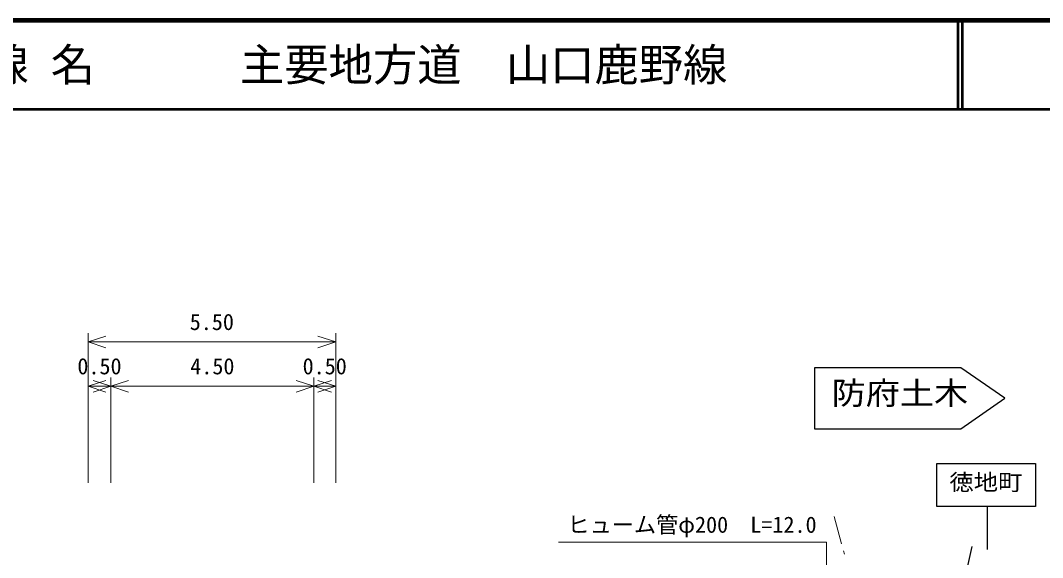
# Model space of a CAD drawing. Units: millimetres, scale not verified. Extents: x 40000 to 680000, y 20000 to 380000.
# Drawn here: x 191952 to 307312, y 319377 to 380000 of the extents above; entities that cross this region are included whole.
import ezdxf
from ezdxf.enums import TextEntityAlignment as Align

# ---------------------------------------------------------------- set-up
doc = ezdxf.new("R2010")
doc.units = ezdxf.units.MM
doc.header["$LTSCALE"] = 1000
for name, color, linetype, lineweight in [('M-BMK-HTXT', 7, 'Continuous', 13), ('M-STR-HTXT', 7, 'Continuous', 13), ('M-STR-STRC', 7, 'Continuous', 25), ('M-TTL', 2, 'Continuous', 140), ('M-TTL-LINE', 7, 'Continuous', 50)]:
    doc.layers.add(name, color=color, linetype=linetype, lineweight=lineweight)
doc.layers.add('M-TTL-TXT', color=7, linetype='Continuous')
doc.styles.add('ＭＳ ゴシック', font='')
doc.styles.get('ＭＳ ゴシック').set_extended_font_data('MS Gothic')

msp = doc.modelspace()

# ---------------------------------------------------------------- linework, layer by layer
at = {"layer": 'M-BMK-HTXT'}
for p, q in [((283785, 324024), (284628, 320921)), ((284838, 320149), (284943, 319763))]:
    msp.add_line(p, q, dxfattribs=at)
at = {"layer": 'M-STR-HTXT'}
for p, q in [((199579, 327819), (199579, 344707)), ((199579, 343707), (201579, 344373)), ((227530, 343707), (225530, 344373)), ((227530, 327819), (227530, 344707)), ((199579, 343707), (227530, 343707)), ((199579, 343707), (201579, 343040)), ((227530, 343707), (225530, 343040)), ((199579, 338707), (201579, 339373)), ((202166, 338707), (200166, 339373)), ((202166, 327819), (202166, 339707)), ((202166, 338707), (204166, 339373)), ((225055, 338707), (223055, 339373)), ((225055, 327819), (225055, 339707)), ((225055, 338707), (227055, 339373)), ((227530, 338707), (225530, 339373)), ((199579, 338707), (202166, 338707)), ((199579, 338707), (201579, 338040)), ((202166, 338707), (200166, 338040)), ((202166, 338707), (225055, 338707)), ((202166, 338707), (204166, 338040)), ((225055, 338707), (223055, 338040)), ((225055, 338707), (227530, 338707)), ((225055, 338707), (227055, 338040)), ((227530, 338707), (225530, 338040)), ((282939, 321122), (252689, 321122)), ((282939, 290141), (282939, 321122))]:
    msp.add_line(p, q, dxfattribs=at)
at = {"layer": 'M-STR-STRC'}
for p, q in [((306522, 329989), (306522, 325129)), ((301068, 325129), (301068, 320269)), ((299338, 320621), (293451, 294295))]:
    msp.add_line(p, q, dxfattribs=at)
msp.add_lwpolyline([(281581, 340800), (281581, 333907), (298078, 333907), (303069, 337354), (298078, 340800)], close=True, dxfattribs=at)
msp.add_lwpolyline([(306522, 325129), (295362, 325129), (295362, 329989), (306522, 329989)], dxfattribs=at)
at = {"layer": 'M-TTL'}
msp.add_line((680000, 380000), (40000, 380000), dxfattribs=at)
at = {"layer": 'M-TTL-LINE'}
for p, q in [((297750, 380000), (297750, 370000)), ((298250, 380000), (298250, 370000)), ((40000, 370000), (680000, 370000))]:
    msp.add_line(p, q, dxfattribs=at)

# ---------------------------------------------------------------- texts
at = {"layer": 'M-STR-HTXT', "style": 'ＭＳ ゴシック'}
for s, p in [('5.50', (213554, 344507)), ('0.50', (200872, 339507)), ('4.50', (213611, 339507)), ('0.50', (226293, 339507))]:
    msp.add_text(s, height=1833, dxfattribs=at).set_placement(p, align=Align.BOTTOM_CENTER)
msp.add_text('ヒューム管φ200\u3000L=12.0', height=1833, dxfattribs=at).set_placement((253689, 321622), align=Align.BOTTOM_LEFT)
at = {"layer": 'M-STR-STRC', "style": 'ＭＳ ゴシック', "width": 1.1}
for s, height, p in [('防府土木', 2566, (291207, 335887)), ('徳地町', 1833, (300919, 326411))]:
    msp.add_text(s, height=height, dxfattribs=at).set_placement(p, align=Align.BOTTOM_CENTER)
at = {"layer": 'M-TTL-TXT', "style": 'ＭＳ ゴシック'}
for s, p in [('路 線 名', (180380, 375000)), ('主要地方道\u3000山口鹿野線', (216734, 375000))]:
    msp.add_text(s, height=3666, dxfattribs=at).set_placement(p, align=Align.MIDDLE_LEFT)

doc.saveas('drawing.dxf')
